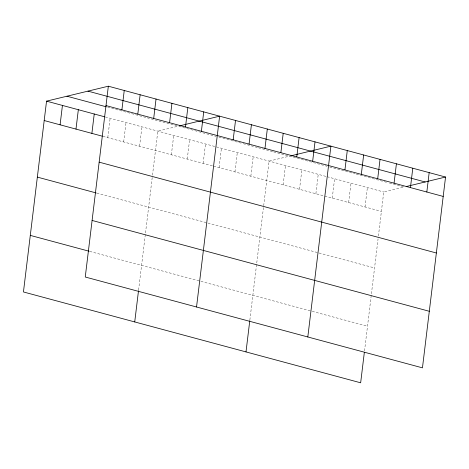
<?xml version="1.0" encoding="UTF-8"?>
<svg xmlns="http://www.w3.org/2000/svg" width="469" height="469" viewBox="0 0 469 469"><rect width="100%" height="100%" fill="white"/><g stroke="black" fill="none" stroke-linecap="round" stroke-linejoin="round"><path stroke-width="0.35" stroke-dasharray="2.35 1.76" d="M107.782 137.663L110.127 118.276M123.681 141.949L126.026 122.556M139.574 146.228L141.919 126.841M138.59 290.024L152.402 175.893M152.489 175.172L157.819 131.121L178.214 126.19M171.367 154.793L173.718 135.406M187.266 159.073L189.611 139.686M203.165 163.359L205.51 143.971M219.058 167.638L221.403 148.251M234.957 171.924L237.302 152.536M250.851 176.203L253.201 156.816M249.866 320.005L269.095 161.102L289.49 156.165M283.129 184.897L285.474 165.51M299.509 189.312L301.854 169.925M315.883 193.726L318.234 174.333M332.263 198.135L334.608 178.748M348.643 202.549L350.988 183.162M365.023 206.958L367.368 187.571M364.519 350.888L378.061 238.932M378.413 236.03L383.748 191.985L404.143 187.049L388.443 182.822M107.718 107.196L146.422 117.625M147.114 117.813L216.227 136.432M218.994 137.177L241.799 143.321M243.182 143.69L257.698 147.6M258.39 147.788L272.905 151.698M273.597 151.886L327.028 166.278M329.754 167.011L355.004 173.817M356.37 174.181L387.763 182.64M105.291 116.974L326.418 176.543M327.104 176.725L383.748 191.985M102.946 136.362L212.838 165.967M213.53 166.149L324.073 195.931M324.759 196.112L381.397 211.372M96.79 193.117L374.555 267.946M89.737 251.402L311.539 311.152M312.225 311.34L367.503 326.231"/><path stroke-width="0.7" d="M108.345 86.202L85.252 277.015L422.458 367.854L445.55 177.036L108.345 86.202L46.542 101.146L23.45 291.964L360.655 382.798L364.343 352.336M60.091 124.818L62.436 105.425M75.99 129.098L78.335 109.711M91.883 133.384L94.234 113.99M121.899 109.869L124.244 90.482M137.792 114.155L140.137 94.767M153.691 118.434L156.036 99.047M134.726 321.939L138.502 290.751M169.585 122.72L171.935 103.327M185.484 126.999L187.829 107.612M201.383 131.285L203.728 111.892M196.534 306.996L219.621 116.177L179.615 125.85M233.175 139.85L235.52 120.457M249.068 144.13L251.419 124.742M264.967 148.415L267.312 129.022M246.002 351.914L249.778 320.726M280.867 152.695L283.212 133.307M296.76 156.974L299.105 137.587M312.659 161.26L315.004 141.873M307.811 336.971L330.903 146.152L290.891 155.825M344.932 169.954L347.277 150.567M361.312 174.368L363.657 154.975M377.692 178.777L380.037 159.39M394.066 183.191L396.416 163.804M410.445 187.6L412.79 168.213M426.825 192.014L429.17 172.627M406.242 186.545L445.55 177.036M87.949 91.133L425.154 181.972M106 105.589L443.205 196.429M66.938 96.215L106.334 106.826M46.542 101.146L104.599 116.787M44.197 120.533L102.254 136.174M99.152 162.157L436.358 252.996M37.35 177.106L96.098 192.929M92.1 220.448L429.305 311.281M30.297 235.391L89.046 251.214"/></g></svg>
